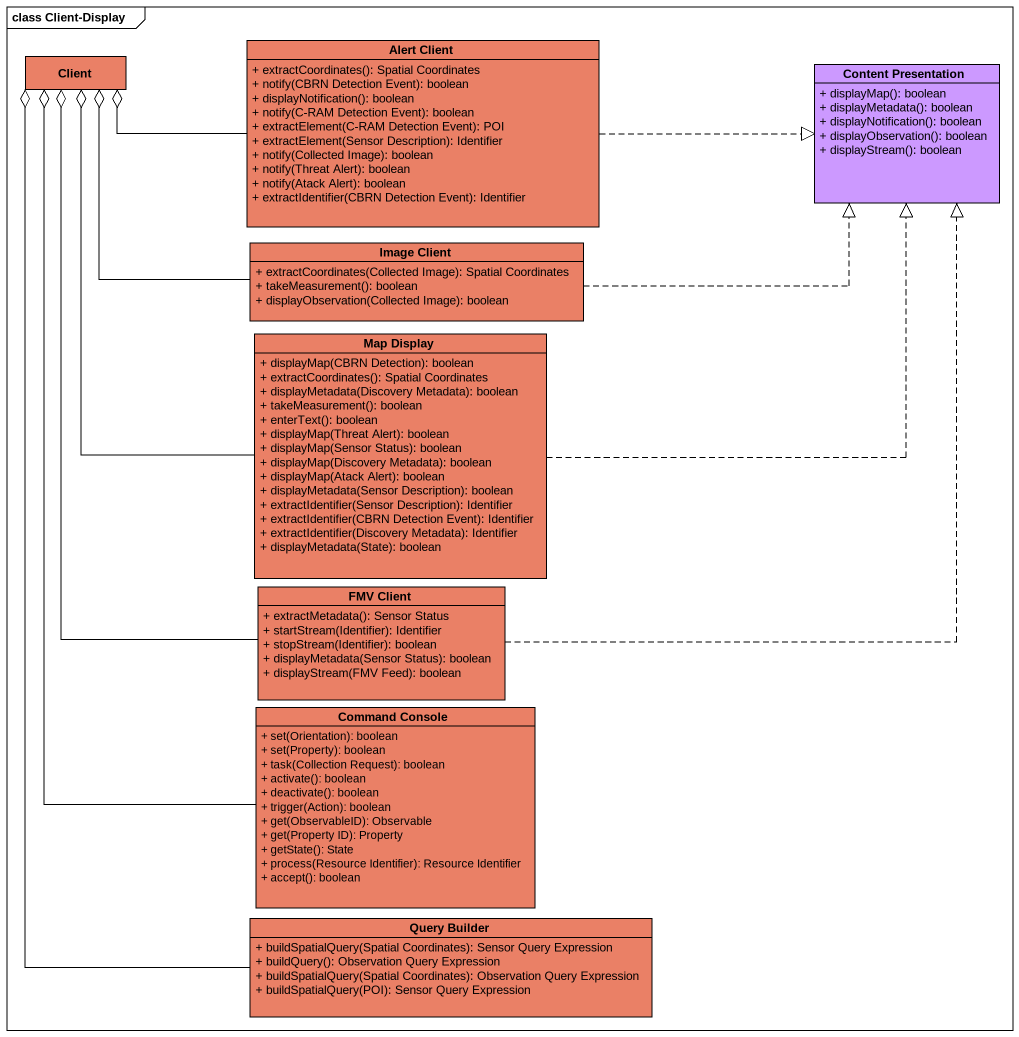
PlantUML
@startuml
mainframe class Client-Display
hide circle
hide empty members
skinparam classAttributeIconSize 0
class "Alert Client" as Alert_Client #EA8066 {
  + extractCoordinates(): Spatial Coordinates
  + notify(CBRN Detection Event): boolean
  + displayNotification(): boolean
  + notify(C-RAM Detection Event): boolean
  + extractElement(C-RAM Detection Event): POI
  + extractElement(Sensor Description): Identifier
  + notify(Collected Image): boolean
  + notify(Threat Alert): boolean
  + notify(Atack Alert): boolean
  + extractIdentifier(CBRN Detection Event): Identifier
}
class Client #EA8066
class "Content Presentation" as Content_Presentation #CC99FF {
  + displayMap(): boolean
  + displayMetadata(): boolean
  + displayNotification(): boolean
  + displayObservation(): boolean
  + displayStream(): boolean
}
class "Image Client" as Image_Client #EA8066 {
  + extractCoordinates(Collected Image): Spatial Coordinates
  + takeMeasurement(): boolean
  + displayObservation(Collected Image): boolean
}
class "Map Display" as Map_Display #EA8066 {
  + displayMap(CBRN Detection): boolean
  + extractCoordinates(): Spatial Coordinates
  + displayMetadata(Discovery Metadata): boolean
  + takeMeasurement(): boolean
  + enterText(): boolean
  + displayMap(Threat Alert): boolean
  + displayMap(Sensor Status): boolean
  + displayMap(Discovery Metadata): boolean
  + displayMap(Atack Alert): boolean
  + displayMetadata(Sensor Description): boolean
  + extractIdentifier(Sensor Description): Identifier
  + extractIdentifier(CBRN Detection Event): Identifier
  + extractIdentifier(Discovery Metadata): Identifier
  + displayMetadata(State): boolean
}
class "FMV Client" as FMV_Client #EA8066 {
  + extractMetadata(): Sensor Status
  + startStream(Identifier): Identifier
  + stopStream(Identifier): boolean
  + displayMetadata(Sensor Status): boolean
  + displayStream(FMV Feed): boolean
}
class "Command Console" as Command_Console #EA8066 {
  + set(Orientation): boolean
  + set(Property): boolean
  + task(Collection Request): boolean
  + activate(): boolean
  + deactivate(): boolean
  + trigger(Action): boolean
  + get(ObservableID): Observable
  + get(Property ID): Property
  + getState(): State
  + process(Resource Identifier): Resource Identifier
  + accept(): boolean
}
class "Query Builder" as Query_Builder #EA8066 {
  + buildSpatialQuery(Spatial Coordinates): Sensor Query Expression
  + buildQuery(): Observation Query Expression
  + buildSpatialQuery(Spatial Coordinates): Observation Query Expression
  + buildSpatialQuery(POI): Sensor Query Expression
}
Alert_Client -left-o Client
Alert_Client .right.|> Content_Presentation
Image_Client -up-o Client
Image_Client .right.|> Content_Presentation
Map_Display -up-o Client
Map_Display .up.|> Content_Presentation
FMV_Client -up-o Client
FMV_Client .up.|> Content_Presentation
Command_Console -up-o Client
Query_Builder -up-o Client
@enduml
